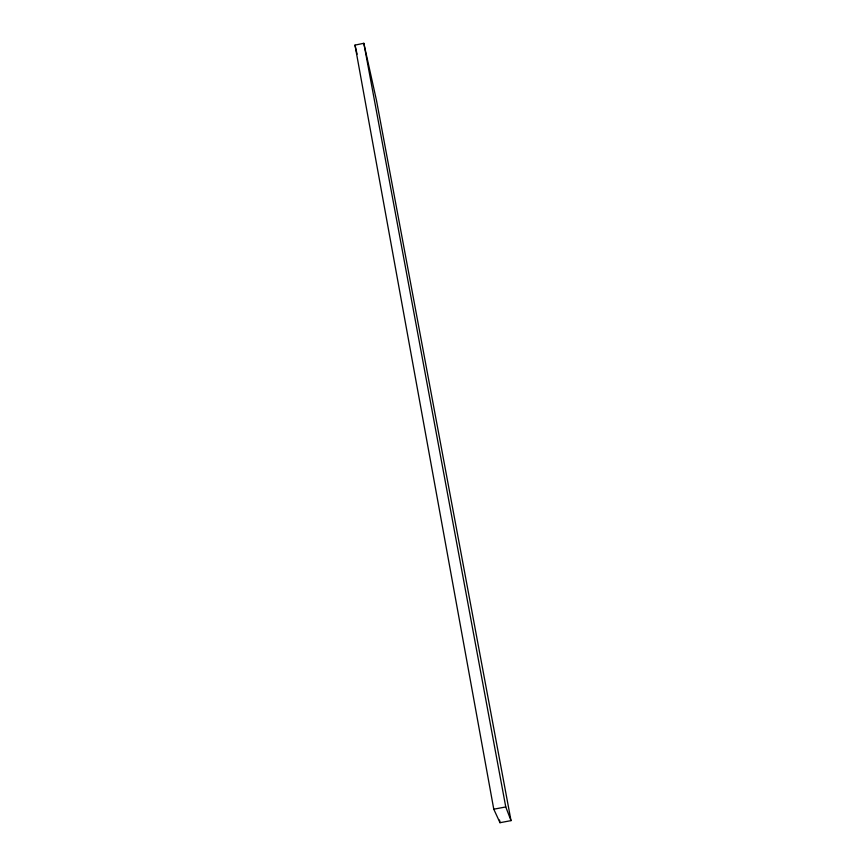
<?xml version="1.0" encoding="UTF-8"?>
<svg xmlns="http://www.w3.org/2000/svg" width="866" height="866" viewBox="0 0 866 866"><rect width="100%" height="100%" fill="white"/><g stroke="black" fill="none" stroke-linecap="round" stroke-linejoin="round"><path stroke-width="1.3" d="M354.984 45.108L363.828 43.3L376.526 100.597L511.016 820.632L499.996 822.7L493.772 809.201L354.984 45.108L357.095 54.201M493.772 809.201L505.766 806.95L511.016 820.632M363.828 43.3L505.766 806.95M499.509 820.037L499.996 822.7"/></g></svg>
